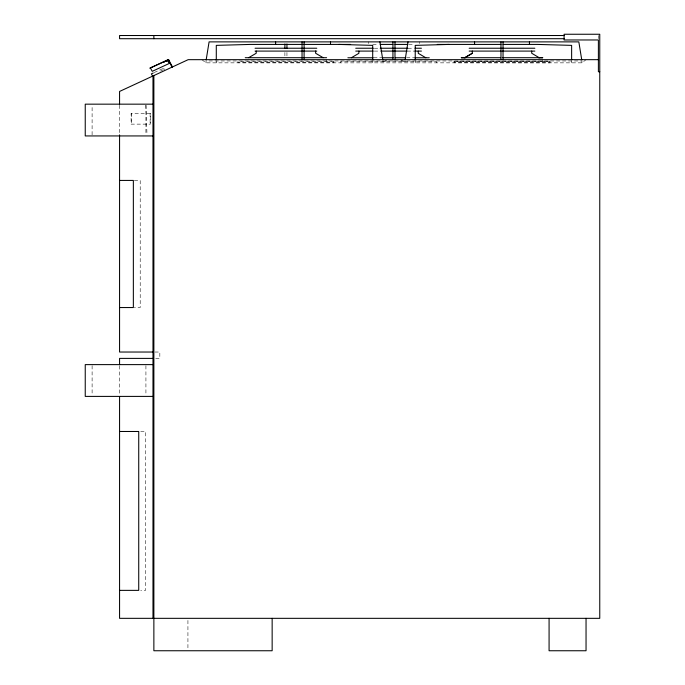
<?xml version="1.0" encoding="UTF-8"?>
<svg xmlns="http://www.w3.org/2000/svg" width="685" height="685" viewBox="0 0 685 685"><rect width="100%" height="100%" fill="white"/><g stroke="black" fill="none" stroke-linecap="round" stroke-linejoin="round"><path stroke-width="0.51" stroke-dasharray="3.42 2.57" d="M92.098 134.885L92.107 105.225M387.102 59.672L382.983 62.849L382.983 60.948M201.887 59.672L205.997 62.849L581.925 62.849L586.043 59.672M154.211 72.559L162.705 68.62M160.487 71.069L163.321 69.759M372.794 44.422L378.111 44.422M408.765 44.422L414.065 44.422M374.31 48.233L379.601 48.233M408.02 48.233L413.997 48.233M374.31 51.092L380.586 51.092M407.224 51.092L415.273 51.092M373.702 57.771L382.889 57.771M406.565 57.771L414.014 57.771M453.984 61.513L550.029 61.513L550.029 62.849L453.984 62.789L453.984 61.513L550.029 61.581M134.328 180.429L140.211 180.429L140.211 307.548L134.328 307.548M154.93 352.03L159.836 352.03L159.836 358.392L154.93 358.392M140.69 431.481L145.588 431.481L145.588 590.367L140.69 590.367M400.819 59.672L404.938 62.849L404.938 60.948M163.655 68.183L164.469 69.699M145.956 105.225L147.01 134.885M598.39 35.517L598.39 38.703M581.925 62.849L581.925 60.948L205.997 60.948L205.997 62.849M571.632 60.948L571.632 62.849M542.691 59.612L542.691 61.513M436.593 62.849L436.593 61.581L340.556 61.581L340.556 62.849M419.34 41.879L419.34 43.575M415.23 60.948L415.23 62.849M372.7 60.948L372.7 62.849M368.581 41.879L368.581 43.575M326.608 59.612L326.608 61.513M286.947 52.471L286.947 56.795M284.892 52.471L284.892 56.795M216.289 60.948L216.289 62.849M187.93 620.43L187.93 649.705M150.118 113.359L150.118 124.131M145.922 105.225L145.922 134.885M145.922 365.679L145.922 394.277M131.357 113.359L131.357 124.131M119.567 105.225L119.567 134.885M119.567 365.807L119.567 394.406M92.107 365.679L92.107 394.277M333.938 61.513L237.9 61.513L237.9 62.789L333.938 62.789L333.938 61.513M150.357 113.359L131.109 113.359L131.109 124.131L150.357 124.131L150.357 113.359"/><path stroke-width="1.03" d="M206.159 59.938L209.088 41.879L578.834 41.879L581.762 59.938M405.1 59.938L408.029 41.879M248.664 57.703L256.216 53.25L256.216 51.032M351.319 57.771L358.871 53.319L358.871 51.092M464.747 57.703L472.299 53.25L472.299 51.032M464.747 57.763L472.299 53.319M149.835 68.192L168.073 59.741L172.063 67.13M153.269 72.995L151.376 73.869L152.609 76.146M150.272 67.961L168.587 59.629L172.474 66.942M166.035 61.496L168.887 60.203M449.18 44.422L415.23 45.373L415.23 59.903M564.089 35.517L119.567 35.517L119.567 38.703L564.089 38.703M350.609 44.422L250.248 44.422L216.289 45.373L216.289 59.903M380.218 44.422L392.933 44.422M394.988 44.422L407.712 44.422M437.313 44.422L500.975 44.422M503.038 44.422L537.674 44.422L571.632 45.373L571.632 59.903M255.051 48.233L316.787 48.233M355.729 48.233L373.325 48.233M380.235 48.233L393.961 48.233M394.577 48.233L407.721 48.233M415.024 48.233L421.429 48.233M469.156 48.233L534.857 48.233M255.051 51.092L316.787 51.092M355.729 51.092L373.179 51.092M381.057 51.092L393.961 51.092M394.432 51.092L406.967 51.092M415.101 51.092L421.429 51.092M469.156 51.092L501.009 51.092M502.002 51.092L534.857 51.092M245.23 57.703L326.608 57.703M461.322 57.703L500.752 57.703M502.73 57.703L542.691 57.703M347.886 57.771L373.162 57.771M382.367 57.771L393.258 57.771M395.245 57.771L405.426 57.771M414.845 57.771L429.264 57.771M461.322 57.763L465.44 57.763M538.573 57.763L542.691 57.763M598.39 59.672L188.161 59.672L119.567 91.447L119.567 104.163M599.76 71.745L598.39 71.745L598.39 39.97L564.089 39.97L564.089 34.25L599.76 34.25L599.76 618.332L119.567 618.332L119.567 396.521M152.978 104.163L85.24 104.163L85.24 135.938L152.978 135.938M119.567 180.429L133.352 180.429L133.352 307.548L119.567 307.548M152.978 352.03L119.567 352.03L119.567 134.885M152.978 358.392L119.567 358.392L119.567 364.745M152.978 364.617L85.24 364.617L85.24 396.401L152.978 396.401M119.567 431.481L138.73 431.481L138.73 590.367L119.567 590.367M338.741 44.422L372.7 45.373L372.7 59.903M539.258 57.763L531.706 53.25L531.706 51.032M425.83 57.771L418.278 53.319L418.278 51.092M323.174 57.703L315.622 53.25L315.622 51.032M167.405 60.049L169.246 63.465L152.241 71.343L150.4 67.926M168.433 59.698L168.733 60.271M164.083 61.676L164.383 62.249M379.901 41.879L382.821 59.938M586.043 618.332L586.043 650.75L549.079 650.75L549.079 618.332M529.445 41.879L529.445 44.422M503.038 41.879L503.038 59.903M500.975 41.879L500.975 59.903M474.568 41.879L474.568 44.422M394.988 41.879L394.988 59.903M392.933 41.879L392.933 59.903M330.504 41.879L330.504 44.422M304.097 41.879L304.097 59.903M302.042 41.879L302.042 59.903M286.947 43.994L286.947 48.489M284.892 43.994L284.892 48.489M275.627 41.879L275.627 44.422M272.15 618.332L272.15 650.75L153.868 650.75L153.868 75.564M153.868 35.517L153.868 38.703M152.978 75.975L152.978 618.332"/></g></svg>
